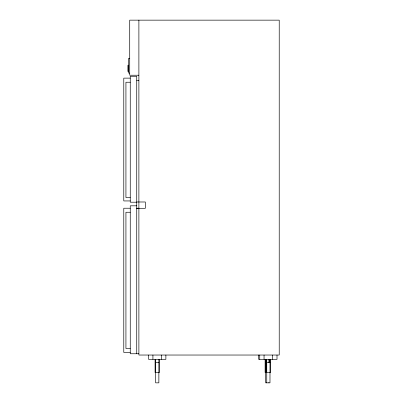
<?xml version="1.0" encoding="UTF-8"?>
<svg xmlns="http://www.w3.org/2000/svg" width="403" height="403" viewBox="0 0 403 403"><rect width="100%" height="100%" fill="white"/><g stroke="black" fill="none" stroke-linecap="round" stroke-linejoin="round"><path stroke-width="0.6" d="M129.716 58.299L128.638 58.299L128.638 73.074L129.716 73.074M128.638 65.261L128.033 65.226L128.033 71.532L128.502 71.532L128.502 65.226M128.638 71.568L128.169 71.568L128.169 65.261M138.889 75.23L129.716 75.23L129.716 20.15L279.224 20.15L279.224 355.033L138.889 355.033L138.889 20.15M130.255 78.127L123.776 78.127L123.776 200.941L130.255 200.941M136.733 80.6L138.889 80.6M130.255 82.242L125.932 82.242L125.932 197.561L130.255 197.561M136.733 201.989L145.367 201.989L145.367 208.296L136.733 208.296M136.733 202.205L130.255 202.205L130.255 76.283L136.733 76.283L136.733 353.758M136.733 205.817L130.255 205.817L130.255 353.758L138.889 353.758M130.255 208.225L123.776 208.225L123.776 352.449L130.255 352.449M136.733 208.225L138.889 208.225M130.255 212.26L125.932 212.26L125.932 348.535L130.255 348.535M155.623 362.322L158.863 362.322M265.663 362.322L269.985 362.322M277.002 355.053L277.002 359.37L258.645 359.37L258.645 355.053M272.685 355.053L272.685 359.37M270.524 359.37L270.524 372.589L265.124 372.589L265.124 359.37M269.985 359.37L269.985 382.85L265.663 382.85L265.663 359.37M269.441 359.37L269.441 362.519M268.902 359.37L268.902 362.675M268.902 382.502L268.902 382.85M266.746 359.37L266.746 382.85M266.207 359.37L266.207 372.589M264.051 355.053L264.051 359.37M259.734 355.053L259.734 359.37M165.88 355.053L165.88 359.37L148.606 359.37L148.606 355.053M161.558 355.053L161.558 359.37M159.402 359.37L159.402 372.589L155.084 372.589L155.084 359.37M158.863 359.37L158.863 382.85L155.623 382.85L155.623 359.37M152.923 355.053L152.923 359.37"/></g></svg>
